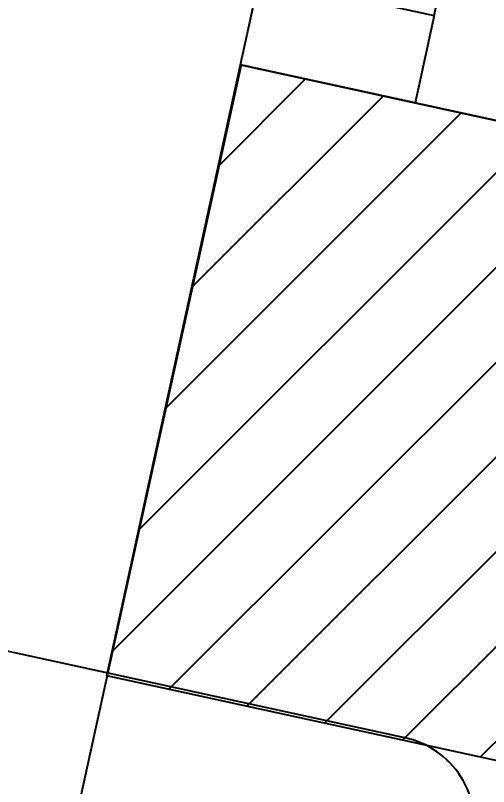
# Model space of a CAD drawing. Extents: x -678889171 to 586587, y -792238163 to 335485.
# Drawn here: x 68291.7 to 68556.3, y 28078.6 to 28510.2 of the extents above; entities that cross this region are included whole.
import ezdxf
from ezdxf import colors
from ezdxf.entities.mleader import LeaderData, LeaderLine
from ezdxf.math import Vec2, Vec3

# ---------------------------------------------------------------- set-up
doc = ezdxf.new("R2010")
doc.units = 0
doc.header["$MEASUREMENT"] = 0
doc.layers.get('Defpoints').update_dxf_attribs({"color": 252})
for name, color, linetype in [('1', 8, 'Continuous'), ('E-TEXT', 3, 'Continuous'), ('XR-A-9TH-FLOOR$0$A-WALL', 252, 'Continuous'), ('XR-A-col-910$0$A-COLS', 252, 'Continuous'), ('XR-A-col-910$0$A-SITE-PATT', 252, 'Continuous'), ('XR-Typ27 7th to11Th$0$XR-A-TYP-7-8-9-10$0$A-WALL', 252, 'Continuous'), ('XR-Typ27 7th to11Th$0$XR-A-TYP-7-8-9-10$0$XR-A-TYP-2-4-6-7-8$0$A-GLAZ', 252, 'Continuous')]:
    doc.layers.add(name, color=color, linetype=linetype)
doc.styles.get("Standard").update_dxf_attribs({"font": 'arial.ttf'})
doc.styles.add('Work$0$E-M.MODUL', font='romans.shx', dxfattribs={"width": 0.8})
doc.dimstyles.new('Work$0$S-DIM', dxfattribs={"dimscale": 500, "dimtxt": 0.2065, "dimasz": 0.104, "dimexe": 0, "dimexo": 0, "dimgap": 0, "dimtad": 0, "dimdec": 0, "dimzin": 0, "dimdsep": 46, "dimtxsty": 'Work$0$E-M.MODUL', "dimcen": 0.25, "dimclrd": 5, "dimclre": 5, "dimclrt": 1, "dimadec": 0, "dimazin": 0, "dimtfac": 1, "dimtdec": 0, "dimtofl": 0, "dimtmove": 0, "dimatfit": 3, "dimfxl": 1, "dimtolj": 1, "dimtzin": 0, "dimlwe": 13, "dimarcsym": 0})

# ---------------------------------------------------------------- blocks, each defined once
blk = doc.blocks.new('*D3217')
at = {"layer": '1', "color": 5, "lineweight": -2, "transparency": 16777216}
for p, q in [((67978.69862050707, 28058.04768167187), (67989.44659040116, 28108.92479974233)), ((67905.63621732188, 27712.19590222026), (67894.88824742779, 27661.3187841498))]:
    blk.add_line(p, q, dxfattribs=at)
at = {"layer": '1', "color": 5, "lineweight": 13, "transparency": 16777216}
for p, q in [((68298.48228336427, 27937.34459521742), (67967.95065061298, 28007.1705636014)), ((68246.91581996725, 27693.24705190673), (67916.38418721597, 27763.07302029072))]:
    blk.add_line(p, q, dxfattribs=at)
at = {"layer": '1', "color": 5, "transparency": 16777216}
for points in [[(67970.21910082866, 28059.83900998755), (67987.17814018548, 28056.25635335619), (67967.95065061298, 28007.1705636014)], [(67897.15669764347, 27713.98723053594), (67914.11573700029, 27710.40457390458), (67916.38418721597, 27763.07302029072)]]:
    blk.add_solid(points, dxfattribs=at)
at = {"layer": 'Defpoints', "color": 0, "transparency": 16777216}
for p in [(67967.95065061298, 28007.1705636014), (68298.48228336427, 27937.34459521742), (68246.91581996725, 27693.24705190673)]:
    blk.add_point(p, dxfattribs=at)
at = {"layer": '1', "color": 1, "transparency": 16777216, "insert": (67942.16741891448, 27885.12179194607), "char_height": 103.25, "attachment_point": 5, "rotation": 78.07145080553104, "style": 'Work$0$E-M.MODUL'}
blk.add_mtext('\\A1;249', dxfattribs=at)
blk = doc.blocks.new('XR-A-col-910')
at = {"layer": 'XR-A-col-910$0$A-SITE-PATT'}
h = blk.add_hatch(dxfattribs=at)
h.set_pattern_fill('ANSI31', color=256, scale=300, angle=8.131430397627627)
h.set_pattern_definition([(44.9999999999999, (5796.23562687479, -60010.182271977), (-26.51650429449548, 26.51650429449557), [])])
h.paths.add_polyline_path([(71846.54634862689, 6122.709807082269), (73585.7250492476, 14084.98067959767), (71143.31067117541, 14618.4710785611), (71217.99932703028, 14960.4090914912), (74051.20000559404, 14341.56022869364), (72237.33264911844, 6037.35134324813)])
at = {"layer": 'XR-A-col-910$0$A-COLS'}
blk.add_lwpolyline([(71846.54634862689, 6122.709807082269), (73585.7250492476, 14084.98067959767), (71143.31067117541, 14618.4710785611), (71217.99932703028, 14960.4090914912), (74051.20000559404, 14341.56022869364), (72237.33264911844, 6037.35134324813)], close=True, dxfattribs=at)
blk = doc.blocks.new('*U1170')
at = {"layer": 'XR-Typ27 7th to11Th$0$XR-A-TYP-7-8-9-10$0$XR-A-TYP-2-4-6-7-8$0$A-GLAZ'}
blk.add_line((80075.18449532222, 59997.1206152086), (79575.17264459116, 59997.11541187624), dxfattribs=at)
blk.add_lwpolyline([(80075.18449532222, 59997.1206152086), (80125.18449532222, 59997.12061398036), (80125.18449286574, 59897.12060752734), (80075.18449286574, 59897.12060875558)], close=True, dxfattribs=at)
blk = doc.blocks.new('XR-Typ27 7th to11Th')
at = {"layer": 'XR-Typ27 7th to11Th$0$XR-A-TYP-7-8-9-10$0$A-WALL'}
for p, q in [((71218.39862790803, 14960.47443502114), (71124.73078704435, 14533.40904889288)), ((72312.95437334065, 14721.24082841993), (71217.99932703018, 14960.40909149122))]:
    blk.add_line(p, q, dxfattribs=at)
for centre, radius, start, end in [((-55672.63377054654, -578945.4422011658), 606872.9589921606, 77.94001595034793, 78.03669447609644), ((22897.22899648662, -208129.6327716714), 227705.6271558483, 77.7789016133276, 78.03635105367455)]:
    blk.add_arc(centre, radius, start, end, dxfattribs=at)
at = {"layer": 'XR-Typ27 7th to11Th$0$XR-A-TYP-7-8-9-10$0$XR-A-TYP-2-4-6-7-8$0$A-GLAZ', "rotation": 257.6782517691911}
blk.add_blockref('*U1170', (29799.4433228602, 106022.0023018504, 1.900622748672934e-07), dxfattribs=at)

msp = doc.modelspace()

# ---------------------------------------------------------------- block references
at = {"layer": 'XR-A-9TH-FLOOR$0$A-WALL'}
msp.add_blockref('XR-A-col-910', (-2800.434649049275, 13522.11598560929), dxfattribs=at)

# ---------------------------------------------------------------- next in the draw order: block references
msp.add_blockref('XR-Typ27 7th to11Th', (-2800.434649049275, 13522.11598560929), dxfattribs=at)

# ---------------------------------------------------------------- next in the draw order: linework, layer by layer
at = {"layer": '1', "color": 4}
msp.add_line((66520.99944788901, 28540.27216621316), (68509.36096104377, 28105.95938683326, -8.973888703856826e-09), dxfattribs=at)
msp.add_arc((68498.69115306452, 28057.11109927182, 0.0003840931687811397), 50, 347.6333073917426, 77.67854949325759, dxfattribs=at)

# ---------------------------------------------------------------- next in the draw order: dimensions: what is measured, and where the dimension line sits
at = {"layer": '1', "color": 2}
dim = msp.add_aligned_dim(p1=(68246.91581996727, 27693.24705190674), p2=(68298.48228336427, 27937.34459521742), distance=337.82662137550824, dimstyle='Work$0$S-DIM', dxfattribs=at)
dim.commit()
dim.dimension.update_dxf_attribs({"geometry": '*D3217', "text_midpoint": (67942.16741891448, 27885.12179194607)})

# ---------------------------------------------------------------- next in the draw order: leaders
at = {"layer": 'E-TEXT', "color": 30}
ml = msp.add_multileader_mtext('Standard', dxfattribs=at)
ml.set_content('\\C30;CT6/DP-T-8 {\\A1;3(1x3)mm\\H0.7x;\\S2^ ;\\H1.42857x; \\P∅ 25 mm PVC CONDUIT}', color=3)
ml.set_leader_properties(color=30)
ml.build(insert=Vec2(0, 0))
ml.multileader.update_dxf_attribs({"text_right_attachment_type": 6, "dogleg_length": 0.2763936738358556, "arrow_head_size": 153.5520410199195, "scale": 2})
ctx = ml.context
ctx.base_point, ctx.scale, ctx.char_height, ctx.arrow_head_size, ctx.landing_gap_size, ctx.plane_origin, ctx.plane_x_axis, ctx.plane_y_axis = Vec3(64824.18791546408, 29012.31283485918, -5.239763369474033e-06), 2, 153.5520410199195, 153.5520410199195, 3.071040820398391, Vec3(62831.15180910108, 40407.1685565061, 4.561070665106695e-05), Vec3(0.9799151539646329, -0.1994148716381752, 1.067544118916412e-11), Vec3(0.1994148716381752, 0.9799151539646329, 4.726316308033554e-09)
ctx.right_attachment = 6
notes = []
notes.append((ctx, [(0, (1, 1, 0), (64823.64623076518, 29012.42306887716, -5.239769270722854e-06), (0.9799151539646329, -0.1994148716381752, 1.067544118916411e-11), 0.5527873476717117, [(1, [(64942.87419271469, 29652.09374495037, -2.164947979196028e-06)], 0, [])])]))
ctx.mtext.insert, ctx.mtext.text_direction, ctx.mtext.rotation, ctx.mtext.width, ctx.mtext.defined_height, ctx.mtext.flow_direction, ctx.mtext.extrusion = Vec3(64843.12372545898, 29089.96224093903, -4.862259023203749e-06), Vec3(0.9799151539646329, -0.1994148716381752, 1.067544118916329e-11), 6.082424544163219, 2517.586958115766, 582.9320752441894, 5, Vec3(-9.529587864844292e-10, -4.629260130937769e-09, 1)
ml = msp.add_multileader_mtext('Standard', dxfattribs=at)
ml.set_content('\\C30;CT9/DP-T-8 {\\A1;3(1x3)mm\\H0.7x;\\S2^ ;\\H1.42857x; \\P∅ 25 mm PVC CONDUIT}', color=3)
ml.set_leader_properties(color=30)
ml.build(insert=Vec2(0, 0))
ml.multileader.update_dxf_attribs({"text_right_attachment_type": 6, "dogleg_length": 0.2763936738358556, "arrow_head_size": 153.5520410199195, "scale": 2})
ctx = ml.context
ctx.base_point, ctx.scale, ctx.char_height, ctx.arrow_head_size, ctx.landing_gap_size, ctx.plane_origin, ctx.plane_x_axis, ctx.plane_y_axis = Vec3(68639.65744359899, 27854.57321598502, -8.801456210614492e-07), 2, 153.5520410199195, 153.5520410199195, 3.071040820398391, Vec3(62707.57935081524, 39118.54990729345, 4.561070665106695e-05), Vec3(0.9799151539646329, -0.1994148716381752, 1.067544118916412e-11), Vec3(0.1994148716381752, 0.9799151539646329, 4.726316308033554e-09)
ctx.right_attachment = 6
notes.append((ctx, [(0, (1, 1, 0), (68639.11575890008, 27854.683450003, -8.801515223102694e-07), (0.9799151539646329, -0.1994148716381752, 1.067544118916412e-11), 0.5527873476717117, [(1, [(66473.0293735452, 29047.13154260442, 2.575809837690669e-06)], 0, [])])]))
ctx.mtext.insert, ctx.mtext.text_direction, ctx.mtext.rotation, ctx.mtext.width, ctx.mtext.defined_height, ctx.mtext.flow_direction, ctx.mtext.extrusion = Vec3(68658.59325359388, 27932.22262206487, -5.02641274791165e-07), Vec3(0.9799151539646329, -0.1994148716381752, 1.067544118916329e-11), 6.082424544163219, 2517.586958115766, 582.9320752441894, 5, Vec3(-9.529587864844292e-10, -4.629260130937769e-09, 1)
ml = msp.add_multileader_mtext('Standard', dxfattribs=at)
ml.set_content('\\C30;CT5/DP-T-8 {\\A1;3(1x3)mm\\H0.7x;\\S2^ ;\\H1.42857x; \\P∅ 25 mm PVC CONDUIT}', color=3)
ml.set_leader_properties(color=30)
ml.build(insert=Vec2(0, 0))
ml.multileader.update_dxf_attribs({"text_right_attachment_type": 6, "dogleg_length": 0.2763936738358556, "arrow_head_size": 153.5520410199195, "scale": 2})
ctx = ml.context
ctx.base_point, ctx.scale, ctx.char_height, ctx.arrow_head_size, ctx.landing_gap_size, ctx.plane_origin, ctx.plane_x_axis, ctx.plane_y_axis = Vec3(64596.0924761567, 28229.91342371358, 1.977404618257394e-06), 2, 153.5520410199195, 153.5520410199195, 3.071040820398391, Vec3(63842.19033090872, 37810.65385564445, 4.561070665106695e-05), Vec3(0.9799151539646329, -0.1994148716381752, 1.067544118916412e-11), Vec3(0.1994148716381752, 0.9799151539646329, 4.726316308033554e-09)
ctx.right_attachment = 6
notes.append((ctx, [(1, (1, 1, 0), (66939.95076048287, 27646.39687814987, 1.509755084459704e-06), (-0.9799151539646329, 0.1994148716381751, -1.067544118916404e-11), 0.5527873476717117, [(1, [(67104.37074350062, 27082.4370494984, -9.442761983600363e-07)], 0, [])])]))
ctx.mtext.insert, ctx.mtext.text_direction, ctx.mtext.rotation, ctx.mtext.width, ctx.mtext.defined_height, ctx.mtext.flow_direction, ctx.mtext.extrusion = Vec3(64615.0282861516, 28307.56282979343, 2.354908964527678e-06), Vec3(0.9799151539646329, -0.1994148716381752, 1.067544118916329e-11), 6.082424544163219, 2517.586958115766, 582.9320752441894, 5, Vec3(-9.529587864844292e-10, -4.629260130937769e-09, 1)
for ctx, leaders in notes:
    for number, flags, end, landing, length, lines in leaders:
        leader = LeaderData()
        leader.index, (leader.has_last_leader_line, leader.has_dogleg_vector, leader.attachment_direction) = number, flags
        leader.last_leader_point, leader.dogleg_vector, leader.dogleg_length = Vec3(end), Vec3(landing), length
        for number, points, colour, breaks in lines:
            line = LeaderLine()
            line.index, line.vertices, line.color, line.breaks = number, Vec3.list(points), colors.encode_raw_color(colour), breaks
            leader.lines.append(line)
        ctx.leaders.append(leader)

doc.saveas('drawing.dxf')
